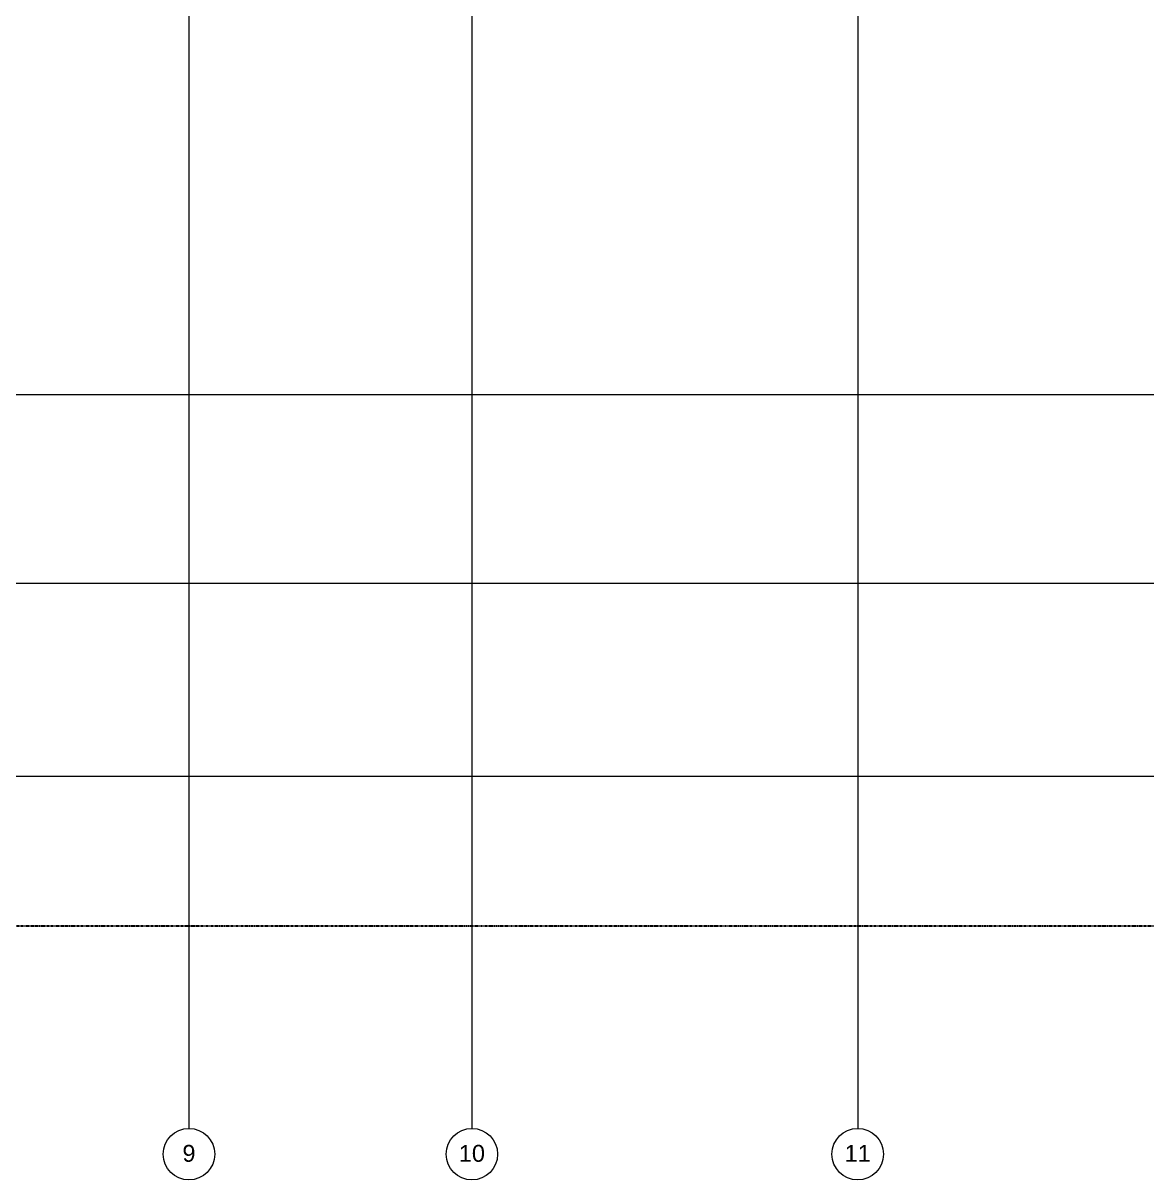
# Model space of a CAD drawing. Header units: inches. Extents: x -3299 to -2250, y -94 to 482.
# Drawn here: x -2774.7 to -2512.5, y -94.2 to 175.7 of the extents above; entities that cross this region are included whole.
import ezdxf

# ---------------------------------------------------------------- set-up
doc = ezdxf.new("R2010")
doc.units = ezdxf.units.IN
doc.header["$MEASUREMENT"] = 0
doc.linetypes.add('Double Dash 3_8_', pattern=[1, 0.375, -0.125, 0.125, -0.125, 0.125, -0.125])
for name, color, linetype, lineweight in [('C-PROP-LINE', 91, 'Double Dash 3_8_', 30), ('S-GRID', 1, 'Continuous', 9), ('S-GRID-IDEN', 1, 'Continuous', 13)]:
    doc.layers.add(name, color=color, linetype=linetype, lineweight=lineweight)
doc.styles.add('Arial', font='arial.ttf', dxfattribs={"height": 3.934132})

# ---------------------------------------------------------------- blocks, each defined once
blk = doc.blocks.new('Family - ___-394345-Copy of ROOF LEVEL')
at = {"layer": 'C-PROP-LINE'}
blk.add_line((-2294.61, -35), (-3254.77, -35), dxfattribs=at)
blk = doc.blocks.new('Family - ___-394362-Copy of ROOF LEVEL')
at = {"layer": 'C-PROP-LINE'}
blk.add_line((-2294.61, -35), (-3254.77, -35), dxfattribs=at)
blk = doc.blocks.new('Family - ___-394379-Copy of ROOF LEVEL')
at = {"layer": 'C-PROP-LINE'}
blk.add_line((-2294.61, -35), (-3254.77, -35), dxfattribs=at)
blk = doc.blocks.new('Family - ___-394396-Copy of ROOF LEVEL')
at = {"layer": 'C-PROP-LINE'}
blk.add_line((-2294.61, -35), (-3254.77, -35), dxfattribs=at)
blk = doc.blocks.new('Family - ___-394413-Copy of ROOF LEVEL')
at = {"layer": 'C-PROP-LINE'}
blk.add_line((-2294.61, -35), (-3254.77, -35), dxfattribs=at)
blk = doc.blocks.new('Family - ___-394430-Copy of ROOF LEVEL')
at = {"layer": 'C-PROP-LINE'}
blk.add_line((-2294.61, -35), (-3254.77, -35), dxfattribs=at)
blk = doc.blocks.new('Family - ___-394447-Copy of ROOF LEVEL')
at = {"layer": 'C-PROP-LINE'}
blk.add_line((-2294.61, -35), (-3254.77, -35), dxfattribs=at)
blk = doc.blocks.new('Family - ___-394464-Copy of ROOF LEVEL')
at = {"layer": 'C-PROP-LINE'}
blk.add_line((-2294.61, -35), (-3254.77, -35), dxfattribs=at)
blk = doc.blocks.new('Family - ___-394481-Copy of ROOF LEVEL')
at = {"layer": 'C-PROP-LINE'}
blk.add_line((-2294.61, -35), (-3254.77, -35), dxfattribs=at)
blk = doc.blocks.new('Family - ___-394498-Copy of ROOF LEVEL')
at = {"layer": 'C-PROP-LINE'}
blk.add_line((-2294.61, -35), (-3254.77, -35), dxfattribs=at)
blk = doc.blocks.new('Family - ___-394515-Copy of ROOF LEVEL')
at = {"layer": 'C-PROP-LINE'}
blk.add_line((-2294.61, -35), (-3254.77, -35), dxfattribs=at)
blk = doc.blocks.new('Grid - 3_16_-139788-Copy of ROOF LEVEL')
at = {"layer": 'S-GRID-IDEN'}
blk.add_circle((0, 0), 0.1875, dxfattribs=at)

msp = doc.modelspace()

# ---------------------------------------------------------------- linework, layer by layer
at = {"layer": 'S-GRID'}
for p, q in [((-2736, 469.69), (-2736, -82.21)), ((-2670, 469.69), (-2670, -82.21)), ((-2580, 469.69), (-2580, -82.21)), ((-2262.38, 89), (-3287, 89)), ((-3287, 45), (-2262.38, 45)), ((-3287, 0), (-2262.38, 0))]:
    msp.add_line(p, q, dxfattribs=at)

# ---------------------------------------------------------------- block references
at = {"layer": 'C-PROP-LINE'}
for name in ['Family - ___-394345-Copy of ROOF LEVEL', 'Family - ___-394362-Copy of ROOF LEVEL', 'Family - ___-394379-Copy of ROOF LEVEL', 'Family - ___-394396-Copy of ROOF LEVEL', 'Family - ___-394413-Copy of ROOF LEVEL', 'Family - ___-394430-Copy of ROOF LEVEL', 'Family - ___-394447-Copy of ROOF LEVEL', 'Family - ___-394464-Copy of ROOF LEVEL', 'Family - ___-394481-Copy of ROOF LEVEL', 'Family - ___-394498-Copy of ROOF LEVEL', 'Family - ___-394515-Copy of ROOF LEVEL']:
    msp.add_blockref(name, (0, 0), dxfattribs=at)
at = {"layer": 'S-GRID-IDEN', "xscale": 31.99999999999999, "yscale": 31.99999999999999, "zscale": 31.99999999999999, "rotation": 180}
for p in [(-2736, -88.21), (-2670, -88.21), (-2580, -88.21)]:
    msp.add_blockref('Grid - 3_16_-139788-Copy of ROOF LEVEL', p, dxfattribs=at)

# ---------------------------------------------------------------- next in the draw order: texts
at = {"layer": 'S-GRID-IDEN', "attachment_point": 2, "line_spacing_factor": 0.938532, "style": 'Arial', "bg_fill": 3, "box_fill_scale": 1.25, "bg_fill_color": 0, "bg_fill_transparency": 0}
for s, insert, char_height, width in [('9', (-2736, -86.05), 3.93, 3.648), ('10', (-2670, -86.05), 3.934, 7.296), ('11', (-2580, -86.05), 3.934, 7.296)]:
    msp.add_mtext(s, dxfattribs=dict(at, insert=insert, char_height=char_height, width=width))

doc.saveas('drawing.dxf')
